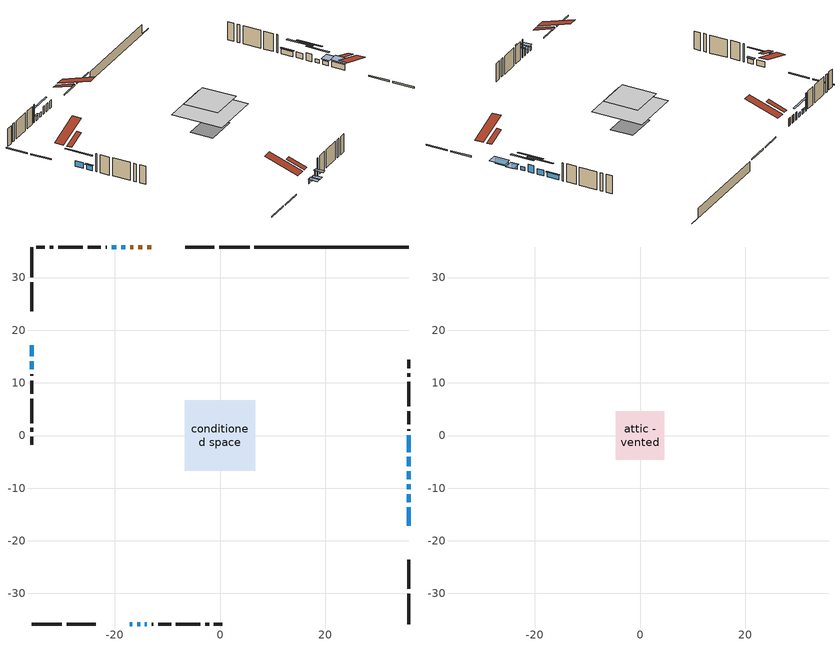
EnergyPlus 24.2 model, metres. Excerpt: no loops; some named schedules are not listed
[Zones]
conditioned space
 floor outside (Floor1 construction): -0.4,-0.4 -0.4,0.4 0.4,0.4 0.4,-0.4 z1.68
 floor outside (Floor2 construction): -1.14,-1.14 -1.14,1.14 1.14,1.14 1.14,-1.14 z1.68
 floor outside (Floor3 construction): -2.66,-2.66 -2.66,2.66 2.66,2.66 2.66,-2.66 z1.68
 floor adiabatic (AdiabaticFloorConstruction): -6.68,-6.68 -6.68,6.68 6.68,6.68 6.68,-6.68 z4.12
 floor foundation (Slab1 construction): -4.27,-3.05 -4.27,3.05 4.27,3.05 4.27,-3.05 z-0.91
 wall outside (RimJoist1 construction): 5.61,35.8 -0.18,35.8 / -35.8,-35.8 -30.01,-35.8 / -35.8,35.8 -35.8,30.01 / 35.8,-35.8 35.8,-30.01 z1.68:1.98
 wall outside (RimJoist2 construction): -1.11,35.8 -6.6,35.8 / -29.08,-35.8 -23.59,-35.8 / -35.8,29.08 -35.8,23.59 / 35.8,-29.08 35.8,-23.59 z1.68:1.98
 wall outside (AdiabaticWallConstruction 1): -13.01,35.8 -13.82,35.8 / -14.75,35.8 -15.56,35.8 / -16.49,35.8 -17.05,35.8 z1.68:3.71
 wall outside (AdiabaticWallConstruction): -17.18,-35.8 -16.66,-35.8 / 35.8,-10.24 35.8,-9.22 z1.68:2.7; -35.8,17.18 -35.8,15.04 / 35.8,-17.18 35.8,-13.62 / 35.8,-5.84 35.8,-4.06 z1.68:3.2; -35.8,14.11 -35.8,12.54 / 35.8,-3.14 35.8,0.02 z1.68:2.95; -15.74,-35.8 -15.18,-35.8 z1.68:2.6; 35.8,-12.69 35.8,-11.17 / -17.98,35.8 -18.79,35.8 / -19.72,35.8 -20.54,35.8 z1.68:2.8; -14.25,-35.8 -13.89,-35.8 / 35.8,-8.3 35.8,-6.77 z1.68:3.71
 wall outside (Wall1 construction): -21.46,35.8 -21.73,35.8 / -12.96,-35.8 -12.69,-35.8 / -35.8,11.61 -35.8,11.34 / 35.8,0.95 35.8,1.22 z1.68:6.56
 wall outside (Wall2 construction): -22.66,35.8 -25.14,35.8 / -11.76,-35.8 -9.29,-35.8 / -35.8,10.41 -35.8,7.94 / 35.8,2.15 35.8,4.62 z1.68:6.56
 wall outside (Wall3 construction): -26.06,35.8 -30.7,35.8 / -8.36,-35.8 -3.73,-35.8 / -35.8,7.01 -35.8,2.37 / 35.8,5.55 35.8,10.18 z1.68:6.56
 wall outside (Wall4 construction): -31.63,35.8 -32.35,35.8 / -2.8,-35.8 -2.08,-35.8 / -35.8,1.44 -35.8,0.72 / 35.8,11.11 35.8,11.83 z1.68:6.56
 wall outside (Wall5 construction): -33.28,35.8 -34.87,35.8 / -1.15,-35.8 0.44,-35.8 / -35.8,-0.2 -35.8,-1.8 / 35.8,12.76 35.8,14.35 z1.68:6.56
 wall foundation (FoundationWall1 construction): 6.54,35.8,-0.91 6.54,35.8,1.68 32.48,35.8,1.68 32.48,35.8,-0.81 35.8,35.8,-0.81 35.8,35.8,-0.91
 window (WindowConstruction 8): -17.17,-35.8 -16.67,-35.8 z1.68:2.69
 window (WindowConstruction 6): -35.8,17.17 -35.8,15.04 z1.68:3.2
 window (WindowConstruction 7): -35.8,14.11 -35.8,12.54 z1.68:2.95
 window (WindowConstruction 12): -15.74,-35.8 -15.18,-35.8 z1.68:2.59
 window (WindowConstruction 10): 35.8,-17.17 35.8,-13.62 z1.68:3.2
 window (WindowConstruction 11): 35.8,-12.69 35.8,-11.17 z1.68:2.8
 window (WindowConstruction 9): -14.25,-35.8 -13.89,-35.8 z1.68:3.71
 window (WindowConstruction): 35.8,-10.24 35.8,-9.22 z1.68:2.69
 window (WindowConstruction 1): 35.8,-8.29 35.8,-6.77 z1.68:3.71
 window (WindowConstruction 2): 35.8,-5.84 35.8,-4.06 z1.68:3.2
 window (WindowConstruction 3): -17.98,35.8 -18.79,35.8 z1.68:2.8
 window (WindowConstruction 4): -19.72,35.8 -20.53,35.8 z1.68:2.8
 window (WindowConstruction 5): 35.8,-3.14 35.8,0.02 z1.68:2.95
 door (Door): -13.01,35.8 -13.82,35.8 z1.68:3.71
 door (Door 1): -14.75,35.8 -15.56,35.8 z1.68:3.71
 door (Door 2): -16.49,35.8 -17.05,35.8 z1.68:3.71
 ceiling adiabatic (AdiabaticFloorConstruction): 6.68,-6.68 6.68,6.68 -6.68,6.68 -6.68,-6.68 z4.12
 roof outside (Roof2 construction): -12.09,35.8,6.56 -12.09,30.93,8.18 -10.8,30.93,8.18 -10.8,35.8,6.56; -18.1,-35.8,6.56 -18.1,-30.93,8.18 -19.39,-30.93,8.18 -19.39,-35.8,6.56; -35.8,18.1,6.56 -30.93,18.1,8.18 -30.93,19.39,8.18 -35.8,19.39,6.56; 35.8,-18.1,6.56 30.93,-18.1,8.18 30.93,-19.39,8.18 35.8,-19.39,6.56
attic - vented
 floor to conditioned space (Floor4 construction Reversed): -4.58,-4.58 -4.58,4.58 4.58,4.58 4.58,-4.58 z6.56
 roof outside (Roof1 construction): -9.87,35.8,6.56 -9.87,26.88,9.53 -7.52,26.88,9.53 -7.52,35.8,6.56; -20.31,-35.8,6.56 -20.31,-26.88,9.53 -22.66,-26.88,9.53 -22.66,-35.8,6.56; -35.8,20.31,6.56 -26.88,20.31,9.53 -26.88,22.66,9.53 -35.8,22.66,6.56; 35.8,-20.31,6.56 26.88,-20.31,9.53 26.88,-22.66,9.53 35.8,-22.66,6.56
shading: -16.37,-35.8 -17.47,-35.8 -17.47,-38.24 -16.37,-38.24 z2.99; -35.8,12.4 -35.8,19.81 -36.21,19.81 -36.21,12.4 z5.84; -35.8,12.33 -35.8,14.31 -36.21,14.31 -36.21,12.33 z3.15; -14.88,-35.8 -16.04,-35.8 -16.04,-38.24 -14.88,-38.24 z2.89; 35.8,-13.32 35.8,-17.47 38.24,-17.47 38.24,-13.32 z3.5; 35.8,-10.87 35.8,-12.99 38.24,-12.99 38.24,-10.87 z3.1; -13.59,-35.8 -14.55,-35.8 -14.55,-38.24 -13.59,-38.24 z4.01; 35.8,-6.58 35.8,-12.88 36.21,-12.88 36.21,-6.58 z5.33; 35.8,-4.13 35.8,-10.93 36.21,-10.93 36.21,-4.13 z6.35; 35.8,-1.42 35.8,-8.48 36.21,-8.48 36.21,-1.42 z5.84; -21.43,35.8 -15.34,35.8 -15.34,36.21 -21.43,36.21 z5.44; -20.74,35.8 -19.52,35.8 -19.52,36.21 -20.74,36.21 z3; 35.8,0.22 35.8,-3.34 36.21,-3.34 36.21,0.22 z3.15
[Building]
Building 1: Terrain=Suburbs
[Site:Location]
Edmonton Intl AP_AB: Latitude {deg}=53.31; Longitude {deg}=-113.58; Time Zone {hr}=-7; Elevation {m}=723; Keep Site Location Information=Yes
[Site:GroundTemperature:Shallow]
-1.56185, -3.61833, -3.78302, -2.80711, 1.11059, 5.01004, 8.39065, 10.5322, 10.7141, 8.97234, 5.67794, 1.89811
[Site:WaterMainsTemperature]
Calculation Method=Schedule; Temperature Schedule=mains temperature schedule
[Material] Roughness=Rough; Thermal Absorptance=0.9
Name | Thickness {m} | Conductivity {W/m-K} | Density {kg/m3} | Specific Heat {J/kg-K} | Solar Absorptance | Visible Absorptance
asphalt or fiberglass shingles | 0.00635 | 0.162714 | 1121.4 | 1465.45 | 0.4 | 0.4
ceiling loosefill ins | 0.0846667 | 0.0480833 | 16.02 | 1046.75 | 0.7 | 0.7
ceiling stud and cavity | 0.1397 | 0.0819599 | 65.682 | 1177.47 | 0.7 | 0.7
concrete 4.0 in. | 0.1016 | 1.803125 | 2242.8 | 837.4 | 0.7 | 0.7
concrete 8.0 in. | 0.2032 | 1.803125 | 2242.8 | 837.4 | 0.7 | 0.7
door material | 0.04445 | 0.053851 | 512.64 | 1214.23 | 0.7 | 0.7
floor covering | 0.0127 | 0.0433444 | 54.468 | 1339.84 | 0.6 | 0.6
floor rigid ins; rim joist rigid ins; roof rigid ins | 0.103632 | 0.029427 | 32.04 | 1214.23 | 0.7 | 0.7
floor rigid ins 1; wall rigid ins | 0.051816 | 0.029427 | 32.04 | 1214.23 | 0.7 | 0.7
floor rigid ins 2; wall rigid ins 1 | 0.512978 | 0.029427 | 32.04 | 1214.23 | 0.7 | 0.7
floor stud and cavity | 0.1397 | 0.290404 | 92.3553 | 1139.71 | 0.7 | 0.7
floor stud and cavity 1 | 0.1397 | 0.0807756 | 92.3553 | 1139.71 | 0.7 | 0.7
floor stud and cavity 2 | 0.1397 | 0.0791636 | 92.3553 | 1139.71 | 0.7 | 0.7
floor stud and cavity 3 | 0.1397 | 1.75129 | 37.0049 | 1207.88 | 0.7 | 0.7
furniture material conditioned space 1 | 0.1524 | 0.115458 | 640.8 | 1214.23 | 0.6 | 0.6
gypsum board | 0.0127 | 0.160291 | 801 | 837.4 | 0.6 | 0.6
osb sheathing 0.5 in. | 0.0127 | 0.115458 | 512.64 | 1214.23 | 0.7 | 0.7
osb sheathing 0.75 in. | 0.01905 | 0.115458 | 512.64 | 1214.23 | 0.7 | 0.7
osb sheathing 2.0 in. | 0.0508 | 0.115458 | 512.64 | 1214.23 | 0.7 | 0.7
rim joist stud and cavity | 0.0508 | 0.0451784 | 125.044 | 1163.47 | 0.6 | 0.6
rim joist stud and cavity 1 | 0.0508 | 0.0847085 | 125.044 | 1163.47 | 0.6 | 0.6
roof stud and cavity | 0.2032 | 0.491517 | 78.34581 | 1123.46 | 0.7 | 0.7
wall stud and cavity | 0.1397 | 0.34952 | 139.0536 | 1170.24 | 0.7 | 0.7
wall stud and cavity 1 | 0.1397 | 0.226039 | 139.0536 | 1170.24 | 0.7 | 0.7
wall stud and cavity 2 | 0.1397 | 0.216775 | 139.0536 | 1170.24 | 0.7 | 0.7
wall stud and cavity 3 | 0.1397 | 0.272647 | 139.0536 | 1170.24 | 0.7 | 0.7
wall stud and cavity 4 | 0.1397 | 0.299173 | 139.0536 | 1170.24 | 0.7 | 0.7
wall stud and cavity 5 | 0.0889 | 0.380278 | 52.3479 | 1209.89 | 0.7 | 0.7
wall stud and cavity 6 | 0.0889 | 0.391764 | 83.0341 | 1211.67 | 0.7 | 0.7
wood siding | 0.0254 | 0.102417 | 544.68 | 1172.36 | 0.4 | 0.4
wood siding 1; wood siding 2; wood siding 3 | 0.0254 | 0.102417 | 544.68 | 1172.36 | 0.7 | 0.7
[WindowMaterial:SimpleGlazingSystem]
Name | U-Factor {W/m2-K} | Solar Heat Gain Coefficient
WindowMaterial | 3.01104 | 0.53
WindowMaterial 1 | 2.98606 | 0.58
WindowMaterial 2 | 2.89521 | 0.69
WindowMaterial 3 | 3.00934 | 0.52
WindowMaterial 4 | 2.9077 | 0.68
WindowMaterial 5 | 2.88953 | 0.69
WindowMaterial 6 | 3.30914 | 0.59
WindowMaterial 7 | 3.032052 | 0.57
WindowMaterial 8 | 2.96903 | 0.58
WindowMaterial 9 | 3.30687 | 0.6
[Construction]
AdiabaticFloorConstruction: floor stud and cavity 3, floor rigid ins 2, osb sheathing 0.75 in., floor covering
AdiabaticWallConstruction: wood siding 2, wall rigid ins 1, wall stud and cavity 5, gypsum board
AdiabaticWallConstruction 1: wood siding 3, wall rigid ins 1, wall stud and cavity 5, gypsum board
Door; Door 1; Door 2: door material
Floor1 construction: floor stud and cavity, floor rigid ins, osb sheathing 0.75 in., floor covering
Floor2 construction: floor stud and cavity 1, floor rigid ins 1, osb sheathing 0.75 in., floor covering
Floor3 construction: floor stud and cavity 2, floor rigid ins 1, osb sheathing 0.75 in., floor covering
Floor4 construction Reversed: gypsum board, ceiling stud and cavity, ceiling loosefill ins
FoundationWall1 construction: concrete 8.0 in.
furniture construction conditioned space 1: furniture material conditioned space 1
PartitionWallConstruction: gypsum board, wall stud and cavity 6, gypsum board
RimJoist1 construction: wood siding 1, osb sheathing 2.0 in., rim joist stud and cavity
RimJoist2 construction: wood siding 1, rim joist rigid ins, osb sheathing 2.0 in., rim joist stud and cavity 1
Roof1 construction: asphalt or fiberglass shingles
Roof2 construction: asphalt or fiberglass shingles, roof rigid ins, osb sheathing 0.75 in., roof stud and cavity, gypsum board
Slab1 construction: concrete 4.0 in.
Wall1 construction: wood siding, wall rigid ins, osb sheathing 0.5 in., wall stud and cavity, gypsum board
Wall2 construction: wood siding, wall rigid ins, osb sheathing 0.5 in., wall stud and cavity 1, gypsum board
Wall3 construction: wood siding, wall rigid ins, osb sheathing 0.5 in., wall stud and cavity 2, gypsum board
Wall4 construction: wood siding, wall rigid ins, osb sheathing 0.5 in., wall stud and cavity 3, gypsum board
Wall5 construction: wood siding, wall rigid ins, osb sheathing 0.5 in., wall stud and cavity 4, gypsum board
WindowConstruction: WindowMaterial
WindowConstruction 1: WindowMaterial 1
WindowConstruction 10; WindowConstruction 2: WindowMaterial 2
WindowConstruction 11: WindowMaterial 8
WindowConstruction 12: WindowMaterial 9
WindowConstruction 3; WindowConstruction 4: WindowMaterial 3
WindowConstruction 5; WindowConstruction 7: WindowMaterial 4
WindowConstruction 6: WindowMaterial 5
WindowConstruction 8: WindowMaterial 6
WindowConstruction 9: WindowMaterial 7
[Zone] Multiplier=1; Part of Total Floor Area=Yes
Name | Volume {m3}
attic - vented | 40.46
conditioned space | 605.1
[Space]
Name | Zone | Volume {m3}
attic - vented 1 | attic - vented | 40.46
conditioned space 1 | conditioned space | 605.1
[ZoneInfiltration:EffectiveLeakageArea]
infil attic - vented 1: Zone or Space=attic - vented 1; Schedule=Always On Discrete; Effective Air Leakage Area {cm2}=2916.17; Stack Coefficient=0.000206723; Wind Coefficient=9.71437e-06
[ZoneMixing]
whole house fan mix: Zone or Space=attic - vented; Schedule=Always On Continuous; Design Flow Rate Calculation Method=Flow/Zone; Design Flow Rate {m3/s}=0; Source Zone or Space=conditioned space
[SurfaceProperty:ExposedFoundationPerimeter]
Slab1: Exposed Perimeter Calculation Method=TotalExposedPerimeter; Total Exposed Perimeter {m}=29.26
[InternalMass] Zone or ZoneList=conditioned space; Space or SpaceList=conditioned space 1
Name | Construction | Surface Area {m2}
furniture mass conditioned space 1 | furniture construction conditioned space 1 | 105.764
partition wall mass | PartitionWallConstruction | 264.41
[Lights]
interior lighting: Zone or ZoneList or Space or SpaceList=conditioned space 1; Schedule=interior lighting schedule; Design Level Calculation Method=LightingLevel; Lighting Level {W}=343.2; Return Air Fraction=0; Fraction Radiant=0.6; Fraction Visible=0.2; Fraction Replaceable=1
[People]
occupants: Zone or ZoneList or Space or SpaceList=conditioned space 1; Number of People Schedule=occupants schedule; Number of People Calculation Method=People; Number of People=3; Fraction Radiant=0.314171; Sensible Heat Fraction=0.56303; Activity Level Schedule=occupants activity schedule; Carbon Dioxide Generation Rate {m3/s-W}=0; Enable ASHRAE 55 Comfort Warnings=No; Mean Radiant Temperature Calculation Type=EnclosureAveraged
[ElectricEquipment] Zone or ZoneList or Space or SpaceList=conditioned space 1; Design Level Calculation Method=EquipmentLevel
Name | Schedule | Design Level {W} | Fraction Latent | Fraction Radiant | Fraction Lost
clothes dryer | clothes dryer schedule | 140.772 | 0.015 | 0.081 | 0.85
clothes washer | clothes washer schedule | 32.1985 | 0.03 | 0.162 | 0.7
cooking range | cooking range schedule | 215.147 | 0.08 | 0.432 | 0.2
dishwasher | dishwasher schedule | 66.8632 | 0.3 | 0.18 | 0.4
fridge | fridge schedule | 72.9452 | 0 | 0.6 | 0
mech vent bath fan 0 | mech vent bath fan 0 schedule | 50.2 | 0 | 0 | 1
mech vent bath fan 1 | mech vent bath fan 1 schedule | 50.2 | 0 | 0 | 1
mech vent house fan | mech vent house fan schedule | 0 | 0 | 0 | 1
mech vent house fan cfis | mech vent house fan cfis schedule | 0 | 0 | 0 | 0
mech vent range fan 0 | mech vent range fan 0 schedule | 57 | 0 | 0 | 1
misc plug loads | misc plug loads schedule | 494.7 | 0.045 | 0.513 | 0.1
whole house fan | Always On Discrete | 0 | 0 | 0 | 1
[OtherEquipment] Zone or ZoneList or Space or SpaceList=conditioned space 1; Design Level Calculation Method=EquipmentLevel
Name | Fuel Type | Schedule | Design Level {W} | Fraction Latent | Fraction Radiant | Fraction Lost
clothes dryer 1 | Electricity | clothes dryer schedule | 0 | 0.015 | 0.081 | 0.85
cooking range 1 | Electricity | cooking range schedule | 0 | 0.08 | 0.432 | 0.2
general water use latent | None | general water use schedule | 62.594 | 1 | 0 | 0
general water use sensible | None | general water use schedule | -61.6891 | 0 | 0.6 | 0
mech vent house fan latent load | None | Always On Discrete | 0 | 1 | 0 | 0
mech vent house fan sensible load | None | Always On Discrete | 0 | 0 | 0 | 0
water heater energy adjustment1 | NaturalGas | Always On Discrete | 0.01 | 0 | 0 | 1
[ZoneInfiltration:DesignFlowRate] Zone or ZoneList or Space or SpaceList=conditioned space 1; Schedule=Always On Discrete; Design Flow Rate Calculation Method=Flow/Zone; Design Flow Rate {m3/s}=0
infil flow; natural vent flow; whole house fan flow
[Foundation:Kiva]
Foundation Kiva 1: Initial Indoor Air Temperature {C}=18; Wall Height Above Grade {m}=1.68; Wall Depth Below Slab {m}=0.2032
[Foundation:Kiva:Settings]
Soil Conductivity {W/m-K}=0.849921; Soil Density {kg/m3}=1842.3; Soil Specific Heat {J/kg-K}=418.7; Ground Solar Absorptivity=0.9; Ground Thermal Absorptivity=0.9; Ground Surface Roughness {m}=0.03; Far-Field Width {m}=40; Deep-Ground Boundary Condition=ZeroFlux; Deep-Ground Depth {m}=40; Minimum Cell Dimension {m}=0.2; Maximum Cell Growth Coefficient=3; Simulation Timestep=Timestep
[Exterior:Lights]
exterior lighting: Schedule=exterior lighting schedule; Design Level {W}=75.6
[Schedule:Constant]
Name | Hourly Value
Always On Continuous; mech vent house fan schedule; mech vent house fan cfis schedule; Always On Discrete | 1
occupants activity schedule | 117.228
fridge schedule | 0
[Schedule:Week:Daily]
interior lighting schedule Week Rule - Jan1-Jan27: interior lighting schedule day, interior lighting schedule day, interior lighting schedule day, interior lighting schedule day, interior lighting schedule day, interior lighting schedule day, interior lighting schedule day, interior lighting schedule default day, interior lighting schedule default day, interior lighting schedule default day, interior lighting schedule default day, interior lighting schedule default day
interior lighting schedule Week Rule - Jan28-Feb3: interior lighting schedule day, interior lighting schedule day, interior lighting schedule day, interior lighting schedule day, interior lighting schedule day 1, interior lighting schedule day 1, interior lighting schedule day 1, interior lighting schedule default day, interior lighting schedule default day, interior lighting schedule default day, interior lighting schedule default day, interior lighting schedule default day
interior lighting schedule Week Rule - Feb4-Feb24: interior lighting schedule day 1, interior lighting schedule day 1, interior lighting schedule day 1, interior lighting schedule day 1, interior lighting schedule day 1, interior lighting schedule day 1, interior lighting schedule day 1, interior lighting schedule default day, interior lighting schedule default day, interior lighting schedule default day, interior lighting schedule default day, interior lighting schedule default day
interior lighting schedule Week Rule - Feb25-Mar3: interior lighting schedule day 1, interior lighting schedule day 1, interior lighting schedule day 1, interior lighting schedule day 1, interior lighting schedule day 2, interior lighting schedule day 2, interior lighting schedule day 2, interior lighting schedule default day, interior lighting schedule default day, interior lighting schedule default day, interior lighting schedule default day, interior lighting schedule default day
interior lighting schedule Week Rule - Mar4-Mar31: interior lighting schedule day 2, interior lighting schedule day 2, interior lighting schedule day 2, interior lighting schedule day 2, interior lighting schedule day 2, interior lighting schedule day 2, interior lighting schedule day 2, interior lighting schedule default day, interior lighting schedule default day, interior lighting schedule default day, interior lighting schedule default day, interior lighting schedule default day
interior lighting schedule Week Rule - Apr1-Apr28: interior lighting schedule day 3, interior lighting schedule day 3, interior lighting schedule day 3, interior lighting schedule day 3, interior lighting schedule day 3, interior lighting schedule day 3, interior lighting schedule day 3, interior lighting schedule default day, interior lighting schedule default day, interior lighting schedule default day, interior lighting schedule default day, interior lighting schedule default day
interior lighting schedule Week Rule - Apr29-May5: interior lighting schedule day 3, interior lighting schedule day 3, interior lighting schedule day 4, interior lighting schedule day 4, interior lighting schedule day 4, interior lighting schedule day 4, interior lighting schedule day 4, interior lighting schedule default day, interior lighting schedule default day, interior lighting schedule default day, interior lighting schedule default day, interior lighting schedule default day
interior lighting schedule Week Rule - May6-May26: interior lighting schedule day 4, interior lighting schedule day 4, interior lighting schedule day 4, interior lighting schedule day 4, interior lighting schedule day 4, interior lighting schedule day 4, interior lighting schedule day 4, interior lighting schedule default day, interior lighting schedule default day, interior lighting schedule default day, interior lighting schedule default day, interior lighting schedule default day
interior lighting schedule Week Rule - May27-Jun2: interior lighting schedule day 4, interior lighting schedule day 4, interior lighting schedule day 4, interior lighting schedule day 4, interior lighting schedule day 4, interior lighting schedule day 5, interior lighting schedule day 5, interior lighting schedule default day, interior lighting schedule default day, interior lighting schedule default day, interior lighting schedule default day, interior lighting schedule default day
interior lighting schedule Week Rule - Jun3-Jun30: interior lighting schedule day 5, interior lighting schedule day 5, interior lighting schedule day 5, interior lighting schedule day 5, interior lighting schedule day 5, interior lighting schedule day 5, interior lighting schedule day 5, interior lighting schedule default day, interior lighting schedule default day, interior lighting schedule default day, interior lighting schedule default day, interior lighting schedule default day
interior lighting schedule Week Rule - Jul1-Jul28: interior lighting schedule day 6, interior lighting schedule day 6, interior lighting schedule day 6, interior lighting schedule day 6, interior lighting schedule day 6, interior lighting schedule day 6, interior lighting schedule day 6, interior lighting schedule default day, interior lighting schedule default day, interior lighting schedule default day, interior lighting schedule default day, interior lighting schedule default day
interior lighting schedule Week Rule - Jul29-Aug4: interior lighting schedule day 6, interior lighting schedule day 6, interior lighting schedule day 6, interior lighting schedule day 7, interior lighting schedule day 7, interior lighting schedule day 7, interior lighting schedule day 7, interior lighting schedule default day, interior lighting schedule default day, interior lighting schedule default day, interior lighting schedule default day, interior lighting schedule default day
interior lighting schedule Week Rule - Aug5-Aug25: interior lighting schedule day 7, interior lighting schedule day 7, interior lighting schedule day 7, interior lighting schedule day 7, interior lighting schedule day 7, interior lighting schedule day 7, interior lighting schedule day 7, interior lighting schedule default day, interior lighting schedule default day, interior lighting schedule default day, interior lighting schedule default day, interior lighting schedule default day
interior lighting schedule Week Rule - Aug26-Sep1: interior lighting schedule day 7, interior lighting schedule day 7, interior lighting schedule day 7, interior lighting schedule day 7, interior lighting schedule day 7, interior lighting schedule day 7, interior lighting schedule day 8, interior lighting schedule default day, interior lighting schedule default day, interior lighting schedule default day, interior lighting schedule default day, interior lighting schedule default day
interior lighting schedule Week Rule - Sep2-Sep29: interior lighting schedule day 8, interior lighting schedule day 8, interior lighting schedule day 8, interior lighting schedule day 8, interior lighting schedule day 8, interior lighting schedule day 8, interior lighting schedule day 8, interior lighting schedule default day, interior lighting schedule default day, interior lighting schedule default day, interior lighting schedule default day, interior lighting schedule default day
interior lighting schedule Week Rule - Sep30-Oct6: interior lighting schedule day 8, interior lighting schedule day 9, interior lighting schedule day 9, interior lighting schedule day 9, interior lighting schedule day 9, interior lighting schedule day 9, interior lighting schedule day 9, interior lighting schedule default day, interior lighting schedule default day, interior lighting schedule default day, interior lighting schedule default day, interior lighting schedule default day
interior lighting schedule Week Rule - Oct7-Oct27: interior lighting schedule day 9, interior lighting schedule day 9, interior lighting schedule day 9, interior lighting schedule day 9, interior lighting schedule day 9, interior lighting schedule day 9, interior lighting schedule day 9, interior lighting schedule default day, interior lighting schedule default day, interior lighting schedule default day, interior lighting schedule default day, interior lighting schedule default day
interior lighting schedule Week Rule - Oct28-Nov3: interior lighting schedule day 9, interior lighting schedule day 9, interior lighting schedule day 9, interior lighting schedule day 9, interior lighting schedule day 10, interior lighting schedule day 10, interior lighting schedule day 10, interior lighting schedule default day, interior lighting schedule default day, interior lighting schedule default day, interior lighting schedule default day, interior lighting schedule default day
interior lighting schedule Week Rule - Nov4-Nov24: interior lighting schedule day 10, interior lighting schedule day 10, interior lighting schedule day 10, interior lighting schedule day 10, interior lighting schedule day 10, interior lighting schedule day 10, interior lighting schedule day 10, interior lighting schedule default day, interior lighting schedule default day, interior lighting schedule default day, interior lighting schedule default day, interior lighting schedule default day
interior lighting schedule Week Rule - Nov25-Dec1: interior lighting schedule day 10, interior lighting schedule day 10, interior lighting schedule day 10, interior lighting schedule day 10, interior lighting schedule day 10, interior lighting schedule day 10, interior lighting schedule day 11, interior lighting schedule default day, interior lighting schedule default day, interior lighting schedule default day, interior lighting schedule default day, interior lighting schedule default day
interior lighting schedule Week Rule - Dec2-Dec31: interior lighting schedule day 11, interior lighting schedule day 11, interior lighting schedule day 11, interior lighting schedule day 11, interior lighting schedule day 11, interior lighting schedule day 11, interior lighting schedule day 11, interior lighting schedule default day, interior lighting schedule default day, interior lighting schedule default day, interior lighting schedule default day, interior lighting schedule default day
occupants schedule Week Rule - Jan1-Dec31: occupants schedule day, occupants schedule day, occupants schedule day, occupants schedule day, occupants schedule day, occupants schedule day, occupants schedule day, occupants schedule default day, occupants schedule default day, occupants schedule default day, occupants schedule default day, occupants schedule default day
clothes dryer schedule Week Rule - Jan1-Dec31: clothes dryer schedule day, clothes dryer schedule day, clothes dryer schedule day, clothes dryer schedule day, clothes dryer schedule day, clothes dryer schedule day, clothes dryer schedule day, clothes dryer schedule default day, clothes dryer schedule default day, clothes dryer schedule default day, clothes dryer schedule default day, clothes dryer schedule default day
clothes washer schedule Week Rule - Jan1-Dec31: clothes washer schedule day, clothes washer schedule day, clothes washer schedule day, clothes washer schedule day, clothes washer schedule day, clothes washer schedule day, clothes washer schedule day, clothes washer schedule default day, clothes washer schedule default day, clothes washer schedule default day, clothes washer schedule default day, clothes washer schedule default day
cooking range schedule Week Rule - Jan1-Dec31: cooking range schedule day, cooking range schedule day, cooking range schedule day, cooking range schedule day, cooking range schedule day, cooking range schedule day, cooking range schedule day, cooking range schedule default day, cooking range schedule default day, cooking range schedule default day, cooking range schedule default day, cooking range schedule default day
dishwasher schedule Week Rule - Jan1-Dec31: dishwasher schedule day, dishwasher schedule day, dishwasher schedule day, dishwasher schedule day, dishwasher schedule day, dishwasher schedule day, dishwasher schedule day, dishwasher schedule default day, dishwasher schedule default day, dishwasher schedule default day, dishwasher schedule default day, dishwasher schedule default day
mech vent bath fan 0 schedule Week Rule - Jan1-Dec31: mech vent bath fan 0 schedule day, mech vent bath fan 0 schedule day, mech vent bath fan 0 schedule day, mech vent bath fan 0 schedule day, mech vent bath fan 0 schedule day, mech vent bath fan 0 schedule day, mech vent bath fan 0 schedule day, mech vent bath fan 0 schedule default day, mech vent bath fan 0 schedule default day, mech vent bath fan 0 schedule default day, mech vent bath fan 0 schedule default day, mech vent bath fan 0 schedule default day
mech vent bath fan 1 schedule Week Rule - Jan1-Dec31: mech vent bath fan 1 schedule day, mech vent bath fan 1 schedule day, mech vent bath fan 1 schedule day, mech vent bath fan 1 schedule day, mech vent bath fan 1 schedule day, mech vent bath fan 1 schedule day, mech vent bath fan 1 schedule day, mech vent bath fan 1 schedule default day, mech vent bath fan 1 schedule default day, mech vent bath fan 1 schedule default day, mech vent bath fan 1 schedule default day, mech vent bath fan 1 schedule default day
mech vent range fan 0 schedule Week Rule - Jan1-Dec31: mech vent range fan 0 schedule day, mech vent range fan 0 schedule day, mech vent range fan 0 schedule day, mech vent range fan 0 schedule day, mech vent range fan 0 schedule day, mech vent range fan 0 schedule day, mech vent range fan 0 schedule day, mech vent range fan 0 schedule default day, mech vent range fan 0 schedule default day, mech vent range fan 0 schedule default day, mech vent range fan 0 schedule default day, mech vent range fan 0 schedule default day
misc plug loads schedule Week Rule - Jan1-Dec31: misc plug loads schedule day, misc plug loads schedule day, misc plug loads schedule day, misc plug loads schedule day, misc plug loads schedule day, misc plug loads schedule day, misc plug loads schedule day, misc plug loads schedule default day, misc plug loads schedule default day, misc plug loads schedule default day, misc plug loads schedule default day, misc plug loads schedule default day
general water use schedule Week Rule - Jan1-Dec31: general water use schedule day, general water use schedule day, general water use schedule day, general water use schedule day, general water use schedule day, general water use schedule day, general water use schedule day, general water use schedule default day, general water use schedule default day, general water use schedule default day, general water use schedule default day, general water use schedule default day
exterior lighting schedule Week Rule - Jan1-Jan27: exterior lighting schedule day, exterior lighting schedule day, exterior lighting schedule day, exterior lighting schedule day, exterior lighting schedule day, exterior lighting schedule day, exterior lighting schedule day, exterior lighting schedule default day, exterior lighting schedule default day, exterior lighting schedule default day, exterior lighting schedule default day, exterior lighting schedule default day
exterior lighting schedule Week Rule - Jan28-Feb3: exterior lighting schedule day, exterior lighting schedule day, exterior lighting schedule day, exterior lighting schedule day, exterior lighting schedule day 1, exterior lighting schedule day 1, exterior lighting schedule day 1, exterior lighting schedule default day, exterior lighting schedule default day, exterior lighting schedule default day, exterior lighting schedule default day, exterior lighting schedule default day
exterior lighting schedule Week Rule - Feb4-Feb24: exterior lighting schedule day 1, exterior lighting schedule day 1, exterior lighting schedule day 1, exterior lighting schedule day 1, exterior lighting schedule day 1, exterior lighting schedule day 1, exterior lighting schedule day 1, exterior lighting schedule default day, exterior lighting schedule default day, exterior lighting schedule default day, exterior lighting schedule default day, exterior lighting schedule default day
exterior lighting schedule Week Rule - Feb25-Mar3: exterior lighting schedule day 1, exterior lighting schedule day 1, exterior lighting schedule day 1, exterior lighting schedule day 1, exterior lighting schedule day 2, exterior lighting schedule day 2, exterior lighting schedule day 2, exterior lighting schedule default day, exterior lighting schedule default day, exterior lighting schedule default day, exterior lighting schedule default day, exterior lighting schedule default day
exterior lighting schedule Week Rule - Mar4-Mar31: exterior lighting schedule day 2, exterior lighting schedule day 2, exterior lighting schedule day 2, exterior lighting schedule day 2, exterior lighting schedule day 2, exterior lighting schedule day 2, exterior lighting schedule day 2, exterior lighting schedule default day, exterior lighting schedule default day, exterior lighting schedule default day, exterior lighting schedule default day, exterior lighting schedule default day
exterior lighting schedule Week Rule - Apr1-Apr28: exterior lighting schedule day 3, exterior lighting schedule day 3, exterior lighting schedule day 3, exterior lighting schedule day 3, exterior lighting schedule day 3, exterior lighting schedule day 3, exterior lighting schedule day 3, exterior lighting schedule default day, exterior lighting schedule default day, exterior lighting schedule default day, exterior lighting schedule default day, exterior lighting schedule default day
exterior lighting schedule Week Rule - Apr29-May5: exterior lighting schedule day 3, exterior lighting schedule day 3, exterior lighting schedule day 4, exterior lighting schedule day 4, exterior lighting schedule day 4, exterior lighting schedule day 4, exterior lighting schedule day 4, exterior lighting schedule default day, exterior lighting schedule default day, exterior lighting schedule default day, exterior lighting schedule default day, exterior lighting schedule default day
[Schedule:Year]
interior lighting schedule: interior lighting schedule Week Rule - Jan1-Jan27, 1, 1, 1, 27, interior lighting schedule Week Rule - Jan28-Feb3, 1, 28, 2, 3, interior lighting schedule Week Rule - Feb4-Feb24, 2, 4, 2, 24, interior lighting schedule Week Rule - Feb25-Mar3, 2, 25, 3, 3, interior lighting schedule Week Rule - Mar4-Mar31, 3, 4, 3, 31, interior lighting schedule Week Rule - Apr1-Apr28, 4, 1, 4, 28, interior lighting schedule Week Rule - Apr29-May5, 4, 29, 5, 5, interior lighting schedule Week Rule - May6-May26, 5, 6, 5, 26, interior lighting schedule Week Rule - May27-Jun2, 5, 27, 6, 2, interior lighting schedule Week Rule - Jun3-Jun30, 6, 3, 6, 30, interior lighting schedule Week Rule - Jul1-Jul28, 7, 1, 7, 28, interior lighting schedule Week Rule - Jul29-Aug4, 7, 29, 8, 4, interior lighting schedule Week Rule - Aug5-Aug25, 8, 5, 8, 25, interior lighting schedule Week Rule - Aug26-Sep1, 8, 26, 9, 1, interior lighting schedule Week Rule - Sep2-Sep29, 9, 2, 9, 29, interior lighting schedule Week Rule - Sep30-Oct6, 9, 30, 10, 6, interior lighting schedule Week Rule - Oct7-Oct27, 10, 7, 10, 27, interior lighting schedule Week Rule - Oct28-Nov3, 10, 28, 11, 3, interior lighting schedule Week Rule - Nov4-Nov24, 11, 4, 11, 24, interior lighting schedule Week Rule - Nov25-Dec1, 11, 25, 12, 1, interior lighting schedule Week Rule - Dec2-Dec31, 12, 2, 12, 31
occupants schedule: occupants schedule Week Rule - Jan1-Dec31, 1, 1, 12, 31
clothes dryer schedule: clothes dryer schedule Week Rule - Jan1-Dec31, 1, 1, 12, 31
clothes washer schedule: clothes washer schedule Week Rule - Jan1-Dec31, 1, 1, 12, 31
cooking range schedule: cooking range schedule Week Rule - Jan1-Dec31, 1, 1, 12, 31
dishwasher schedule: dishwasher schedule Week Rule - Jan1-Dec31, 1, 1, 12, 31
mech vent bath fan 0 schedule: mech vent bath fan 0 schedule Week Rule - Jan1-Dec31, 1, 1, 12, 31
mech vent bath fan 1 schedule: mech vent bath fan 1 schedule Week Rule - Jan1-Dec31, 1, 1, 12, 31
mech vent range fan 0 schedule: mech vent range fan 0 schedule Week Rule - Jan1-Dec31, 1, 1, 12, 31
misc plug loads schedule: misc plug loads schedule Week Rule - Jan1-Dec31, 1, 1, 12, 31
general water use schedule: general water use schedule Week Rule - Jan1-Dec31, 1, 1, 12, 31
exterior lighting schedule: exterior lighting schedule Week Rule - Jan1-Jan27, 1, 1, 1, 27, exterior lighting schedule Week Rule - Jan28-Feb3, 1, 28, 2, 3, exterior lighting schedule Week Rule - Feb4-Feb24, 2, 4, 2, 24, exterior lighting schedule Week Rule - Feb25-Mar3, 2, 25, 3, 3, exterior lighting schedule Week Rule - Mar4-Mar31, 3, 4, 3, 31, exterior lighting schedule Week Rule - Apr1-Apr28, 4, 1, 4, 28, exterior lighting schedule Week Rule - Apr29-May5, 4, 29, 5, 5, exterior lighting schedule Week Rule - May6-May26, 5, 6, 5, 26, exterior lighting schedule Week Rule - May27-Jun2, 5, 27, 6, 2, exterior lighting schedule Week Rule - Jun3-Jun30, 6, 3, 6, 30, exterior lighting schedule Week Rule - Jul1-Jul28, 7, 1, 7, 28, exterior lighting schedule Week Rule - Jul29-Aug4, 7, 29, 8, 4, exterior lighting schedule Week Rule - Aug5-Aug25, 8, 5, 8, 25, exterior lighting schedule Week Rule - Aug26-Sep1, 8, 26, 9, 1, exterior lighting schedule Week Rule - Sep2-Sep29, 9, 2, 9, 29, exterior lighting schedule Week Rule - Sep30-Oct6, 9, 30, 10, 6, exterior lighting schedule Week Rule - Oct7-Oct27, 10, 7, 10, 27, exterior lighting schedule Week Rule - Oct28-Nov3, 10, 28, 11, 3, exterior lighting schedule Week Rule - Nov4-Nov24, 11, 4, 11, 24, exterior lighting schedule Week Rule - Nov25-Dec1, 11, 25, 12, 1, exterior lighting schedule Week Rule - Dec2-Dec31, 12, 2, 12, 31
[Schedule:Compact]
mains temperature schedule: Through: 01/01, For: AllDays, Until: 24:00, 3.97167, Through: 01/02, For: AllDays, Until: 24:00, 3.90778, Through: 01/03, For: AllDays, Until: 24:00, 3.84556, Through: 01/04, For: AllDays, Until: 24:00, 3.78389, Through: 01/05, For: AllDays, Until: 24:00, 3.72278, Through: 01/06, For: AllDays, Until: 24:00, 3.66278, Through: 01/07, For: AllDays, Until: 24:00, 3.60389, Through: 01/08, For: AllDays, Until: 24:00, 3.54556, Through: 01/09, For: AllDays, Until: 24:00, 3.48833, Through: 01/10, For: AllDays, Until: 24:00, 3.43167, Through: 01/11, For: AllDays, Until: 24:00, 3.37611, Through: 01/12, For: AllDays, Until: 24:00, 3.32167, Through: 01/13, For: AllDays, Until: 24:00, 3.26833, Through: 01/14, For: AllDays, Until: 24:00, 3.21556, Through: 01/15, For: AllDays, Until: 24:00, 3.16444, Through: 01/16, For: AllDays, Until: 24:00, 3.11389, Through: 01/17, For: AllDays, Until: 24:00, 3.06444, Through: 01/18, For: AllDays, Until: 24:00, 3.01611, Through: 01/19, For: AllDays, Until: 24:00, 2.96889, Through: 01/20, For: AllDays, Until: 24:00, 2.92278, Through: 01/21, For: AllDays, Until: 24:00, 2.87722, Through: 01/22, For: AllDays, Until: 24:00, 2.83333, Through: 01/23, For: AllDays, Until: 24:00, 2.79056, Through: 01/24, For: AllDays, Until: 24:00, 2.74889, Through: 01/25, For: AllDays, Until: 24:00, 2.70833, Through: 01/26, For: AllDays, Until: 24:00, 2.66889, Through: 01/27, For: AllDays, Until: 24:00, 2.63056, Through: 01/28, For: AllDays, Until: 24:00, 2.59333, Through: 01/29, For: AllDays, Until: 24:00, 2.55778, Through: 01/30, For: AllDays, Until: 24:00, 2.52278, Through: 01/31, For: AllDays, Until: 24:00, 2.48944, Through: 02/01, For: AllDays, Until: 24:00, 2.45722, Through: 02/02, For: AllDays, Until: 24:00, 2.42611, Through: 02/03, For: AllDays, Until: 24:00, 2.39667, Through: 02/04, For: AllDays, Until: 24:00, 2.36833, Through: 02/05, For: AllDays, Until: 24:00, 2.34111, Through: 02/06, For: AllDays, Until: 24:00, 2.315, Through: 02/07, For: AllDays, Until: 24:00, 2.29056, Through: 02/08, For: AllDays, Until: 24:00, 2.26722, Through: 02/09, For: AllDays, Until: 24:00, 2.245, Through: 02/10, For: AllDays, Until: 24:00, 2.22444, Through: 02/11, For: AllDays, Until: 24:00, 2.20444, Through: 02/12, For: AllDays, Until: 24:00, 2.18667, Through: 02/13, For: AllDays, Until: 24:00, 2.17, Through: 02/14, For: AllDays, Until: 24:00, 2.15444, Through: 02/15, For: AllDays, Until: 24:00, 2.14, Through: 02/16, For: AllDays, Until: 24:00, 2.12722, Through: 02/17, For: AllDays, Until: 24:00, 2.11556, Through: 02/18, For: AllDays, Until: 24:00, 2.10556, Through: 02/19, For: AllDays, Until: 24:00, 2.09667, Through: 02/20, For: AllDays, Until: 24:00, 2.08889, Through: 02/21, For: AllDays, Until: 24:00, 2.08278, Through: 02/22, For: AllDays, Until: 24:00, 2.07833, Through: 02/23, For: AllDays, Until: 24:00, 2.07444, Through: 02/24, For: AllDays, Until: 24:00, 2.07278, Through: 02/25, For: AllDays, Until: 24:00, 2.07167, Through: 02/26, For: AllDays, Until: 24:00, 2.07222, Through: 02/27, For: AllDays, Until: 24:00, 2.07444, Through: 02/28, For: AllDays, Until: 24:00, 2.07778, Through: 03/01, For: AllDays, Until: 24:00, 2.08222, Through: 03/02, For: AllDays, Until: 24:00, 2.08833, Through: 03/03, For: AllDays, Until: 24:00, 2.09556, Through: 03/04, For: AllDays, Until: 24:00, 2.10444, Through: 03/05, For: AllDays, Until: 24:00, 2.11444, Through: 03/06, For: AllDays, Until: 24:00, 2.12556, Through: 03/07, For: AllDays, Until: 24:00, 2.13833, Through: 03/08, For: AllDays, Until: 24:00, 2.15278, Through: 03/09, For: AllDays, Until: 24:00, 2.16778, Through: 03/10, For: AllDays, Until: 24:00, 2.18444, Through: 03/11, For: AllDays, Until: 24:00, 2.20278, Through: 03/12, For: AllDays, Until: 24:00, 2.22167, Through: 03/13, For: AllDays, Until: 24:00, 2.24278, Through: 03/14, For: AllDays, Until: 24:00, 2.26444, Through: 03/15, For: AllDays, Until: 24:00, 2.28778, Through: 03/16, For: AllDays, Until: 24:00, 2.31222, Through: 03/17, For: AllDays, Until: 24:00, 2.33778, Through: 03/18, For: AllDays, Until: 24:00, 2.365, Through: 03/19, For: AllDays, Until: 24:00, 2.39333, Through: 03/20, For: AllDays, Until: 24:00, 2.42278, Through: 03/21, For: AllDays, Until: 24:00, 2.45389, Through: 03/22, For: AllDays, Until: 24:00, 2.48611, Through: 03/23, For: AllDays, Until: 24:00, 2.51889, Through: 03/24, For: AllDays, Until: 24:00, 2.55389, Through: 03/25, For: AllDays, Until: 24:00, 2.58944, Through: 03/26, For: AllDays, Until: 24:00, 2.62611, Through: 03/27, For: AllDays, Until: 24:00, 2.66444, Through: 03/28, For: AllDays, Until: 24:00, 2.70389, Through: 03/29, For: AllDays, Until: 24:00, 2.74389, Through: 03/30, For: AllDays, Until: 24:00, 2.78556, Through: 03/31, For: AllDays, Until: 24:00, 2.82833, Through: 04/01, For: AllDays, Until: 24:00, 2.87222, Through: 04/02, For: AllDays, Until: 24:00, 2.91722, Through: 04/03, For: AllDays, Until: 24:00, 2.96333, Through: 04/04, For: AllDays, Until: 24:00, 3.01056, Through: 04/05, For: AllDays, Until: 24:00, 3.05889, Through: 04/06, For: AllDays, Until: 24:00, 3.10833, Through: 04/07, For: AllDays, Until: 24:00, 3.15833, Through: 04/08, For: AllDays, Until: 24:00, 3.21, Through: 04/09, For: AllDays, Until: 24:00, 3.26222, Through: 04/10, For: AllDays, Until: 24:00, 3.31556, Through: 04/11, For: AllDays, Until: 24:00, 3.37, Through: 04/12, For: AllDays, Until: 24:00, 3.42556, Through: 04/13, For: AllDays, Until: 24:00, 3.48167, Through: 04/14, For: AllDays, Until: 24:00, 3.53889, Through: 04/15, For: AllDays, Until: 24:00, 3.59722, Through: 04/16, For: AllDays, Until: 24:00, 3.65611, Through: 04/17, For: AllDays, Until: 24:00, 3.71611, Through: 04/18, For: AllDays, Until: 24:00, 3.77667, Through: 04/19, For: AllDays, Until: 24:00, 3.83833, Through: 04/20, For: AllDays, Until: 24:00, 3.90111, Through: 04/21, For: AllDays, Until: 24:00, 3.96444, Through: 04/22, For: AllDays, Until: 24:00, 4.02833, Through: 04/23, For: AllDays, Until: 24:00, 4.09333, Through: 04/24, For: AllDays, Until: 24:00, 4.15889, Through: 04/25, For: AllDays, Until: 24:00, 4.225, Through: 04/26, For: AllDays, Until: 24:00, 4.29222, Through: 04/27, For: AllDays, Until: 24:00, 4.36, Through: 04/28, For: AllDays, Until: 24:00, 4.42833, Through: 04/29, For: AllDays, Until: 24:00, 4.49722, Through: 04/30, For: AllDays, Until: 24:00, 4.56667, Through: 05/01, For: AllDays, Until: 24:00, 4.63722, Through: 05/02, For: AllDays, Until: 24:00, 4.70833, Through: 05/03, For: AllDays, Until: 24:00, 4.77944, Through: 05/04, For: AllDays, Until: 24:00, 4.85167, Through: 05/05, For: AllDays, Until: 24:00, 4.92389, Through: 05/06, For: AllDays, Until: 24:00, 4.99722, Through: 05/07, For: AllDays, Until: 24:00, 5.07056, Through: 05/08, For: AllDays, Until: 24:00, 5.145, Through: 05/09, For: AllDays, Until: 24:00, 5.21944, Through: 05/10, For: AllDays, Until: 24:00, 5.29389, Through: 05/11, For: AllDays, Until: 24:00, 5.36944, Through: 05/12, For: AllDays, Until: 24:00, 5.445, Through: 05/13, For: AllDays, Until: 24:00, 5.52111, Through: 05/14, For: AllDays, Until: 24:00, 5.59722, Through: 05/15, For: AllDays, Until: 24:00, 5.67389, Through: 05/16, For: AllDays, Until: 24:00, 5.75056, Through: 05/17, For: AllDays, Until: 24:00, 5.82778, Through: 05/18, For: AllDays, Until: 24:00, 5.90556, Through: 05/19, For: AllDays, Until: 24:00, 5.98278, Through: 05/20, For: AllDays, Until: 24:00, 6.06056, Through: 05/21, For: AllDays, Until: 24:00, 6.13889, Through: 05/22, For: AllDays, Until: 24:00, 6.21667, Through: 05/23, For: AllDays, Until: 24:00, 6.295, Through: 05/24, For: AllDays, Until: 24:00, 6.37333, Through: 05/25, For: AllDays, Until: 24:00, 6.45222, Through: 05/26, For: AllDays, Until: 24:00, 6.53056, Through: 05/27, For: AllDays, Until: 24:00, 6.60889, Through: 05/28, For: AllDays, Until: 24:00, 6.68778, Through: 05/29, For: AllDays, Until: 24:00, 6.76611, Through: 05/30, For: AllDays, Until: 24:00, 6.84444, Through: 05/31, For: AllDays, Until: 24:00, 6.92278, Through: 06/01, For: AllDays, Until: 24:00, 7.00111, Through: 06/02, For: AllDays, Until: 24:00, 7.07944, Through: 06/03, For: AllDays, Until: 24:00, 7.15778, Through: 06/04, For: AllDays, Until: 24:00, 7.23556, Through: 06/05, For: AllDays, Until: 24:00, 7.31333, Through: 06/06, For: AllDays, Until: 24:00, 7.39056, Through: 06/07, For: AllDays, Until: 24:00, 7.46833, Through: 06/08, For: AllDays, Until: 24:00, 7.545, Through: 06/09, For: AllDays, Until: 24:00, 7.62222, Through: 06/10, For: AllDays, Until: 24:00, 7.69833, Through: 06/11, For: AllDays, Until: 24:00, 7.775, Through: 06/12, For: AllDays, Until: 24:00, 7.85056, Through: 06/13, For: AllDays, Until: 24:00, 7.92611, Through: 06/14, For: AllDays, Until: 24:00, 8.00111, Through: 06/15, For: AllDays, Until: 24:00, 8.07611, Through: 06/16, For: AllDays, Until: 24:00, 8.15056, Through: 06/17, For: AllDays, Until: 24:00, 8.22389, Through: 06/18, For: AllDays, Until: 24:00, 8.29778, Through: 06/19, For: AllDays, Until: 24:00, 8.37056, Through: 06/20, For: AllDays, Until: 24:00, 8.44278, Through: 06/21, For: AllDays, Until: 24:00, 8.51444, Through: 06/22, For: AllDays, Until: 24:00, 8.58611, Through: 06/23, For: AllDays, Until: 24:00, 8.65667, Through: 06/24, For: AllDays, Until: 24:00, 8.72667, Through: 06/25, For: AllDays, Until: 24:00, 8.79611, Through: 06/26, For: AllDays, Until: 24:00, 8.865, Through: 06/27, For: AllDays, Until: 24:00, 8.93333, Through: 06/28, For: AllDays, Until: 24:00, 9.00056, Through: 06/29, For: AllDays, Until: 24:00, 9.06778, Through: 06/30, For: AllDays, Until: 24:00, 9.13333, Through: 07/01, For: AllDays, Until: 24:00, 9.19889, Through: 07/02, For: AllDays, Until: 24:00, 9.26333, Through: 07/03, For: AllDays, Until: 24:00, 9.32722, Through: 07/04, For: AllDays, Until: 24:00, 9.39056, Through: 07/05, For: AllDays, Until: 24:00, 9.45278, Through: 07/06, For: AllDays, Until: 24:00, 9.51389, Through: 07/07, For: AllDays, Until: 24:00, 9.57444, Through: 07/08, For: AllDays, Until: 24:00, 9.63389, Through: 07/09, For: AllDays, Until: 24:00, 9.69278, Through: 07/10, For: AllDays, Until: 24:00, 9.75056, Through: 07/11, For: AllDays, Until: 24:00, 9.80778, Through: 07/12, For: AllDays, Until: 24:00, 9.86333, Through: 07/13, For: AllDays, Until: 24:00, 9.91833, Through: 07/14, For: AllDays, Until: 24:00, 9.97278, Through: 07/15, For: AllDays, Until: 24:00, 10.0256, Through: 07/16, For: AllDays, Until: 24:00, 10.0778, Through: 07/17, For: AllDays, Until: 24:00, 10.1289, Through: 07/18, For: AllDays, Until: 24:00, 10.1789, Through: 07/19, For: AllDays, Until: 24:00, 10.2278, Through: 07/20, For: AllDays, Until: 24:00, 10.2756, Through: 07/21, For: AllDays, Until: 24:00, 10.3222, Through: 07/22, For: AllDays, Until: 24:00, 10.3683, Through: 07/23, For: AllDays, Until: 24:00, 10.4128, Through: 07/24, For: AllDays, Until: 24:00, 10.4561, Through: 07/25, For: AllDays, Until: 24:00, 10.4989, Through: 07/26, For: AllDays, Until: 24:00, 10.54, Through: 07/27, For: AllDays, Until: 24:00, 10.58, Through: 07/28, For: AllDays, Until: 24:00, 10.6189, Through: 07/29, For: AllDays, Until: 24:00, 10.6567, Through: 07/30, For: AllDays, Until: 24:00, 10.6928, Through: 07/31, For: AllDays, Until: 24:00, 10.7283, Through: 08/01, For: AllDays, Until: 24:00, 10.7622, Through: 08/02, For: AllDays, Until: 24:00, 10.7956, Through: 08/03, For: AllDays, Until: 24:00, 10.8272, Through: 08/04, For: AllDays, Until: 24:00, 10.8572, Through: 08/05, For: AllDays, Until: 24:00, 10.8867, Through: 08/06, For: AllDays, Until: 24:00, 10.9144, Through: 08/07, For: AllDays, Until: 24:00, 10.9411, Through: 08/08, For: AllDays, Until: 24:00, 10.9667, Through: 08/09, For: AllDays, Until: 24:00, 10.9906, Through: 08/10, For: AllDays, Until: 24:00, 11.0133, Through: 08/11, For: AllDays, Until: 24:00, 11.035, Through: 08/12, For: AllDays, Until: 24:00, 11.055, Through: 08/13, For: AllDays, Until: 24:00, 11.0739, Through: 08/14, For: AllDays, Until: 24:00, 11.0917, Through: 08/15, For: AllDays, Until: 24:00, 11.1078, Through: 08/16, For: AllDays, Until: 24:00, 11.1228, Through: 08/17, For: AllDays, Until: 24:00, 11.1361, Through: 08/18, For: AllDays, Until: 24:00, 11.1483, Through: 08/19, For: AllDays, Until: 24:00, 11.1594, Through: 08/20, For: AllDays, Until: 24:00, 11.1689, Through: 08/21, For: AllDays, Until: 24:00, 11.1772, Through: 08/22, For: AllDays, Until: 24:00, 11.1844, Through: 08/23, For: AllDays, Until: 24:00, 11.19, Through: 08/24, For: AllDays, Until: 24:00, 11.1939, Through: 08/25, For: AllDays, Until: 24:00, 11.1967, Through: 08/26, For: AllDays, Until: 24:00, 11.1983, Through: 08/27, For: AllDays, Until: 24:00, 11.1983, Through: 08/28, For: AllDays, Until: 24:00, 11.1972, Through: 08/29, For: AllDays, Until: 24:00, 11.195, Through: 08/30, For: AllDays, Until: 24:00, 11.1911, Through: 08/31, For: AllDays, Until: 24:00, 11.1856, Through: 09/01, For: AllDays, Until: 24:00, 11.1789, Through: 09/02, For: AllDays, Until: 24:00, 11.1711, Through: 09/03, For: AllDays, Until: 24:00, 11.1617, Through: 09/04, For: AllDays, Until: 24:00, 11.1511, Through: 09/05, For: AllDays, Until: 24:00, 11.1394, Through: 09/06, For: AllDays, Until: 24:00, 11.1261, Through: 09/07, For: AllDays, Until: 24:00, 11.1111, Through: 09/08, For: AllDays, Until: 24:00, 11.0956, Through: 09/09, For: AllDays, Until: 24:00, 11.0778, Through: 09/10, For: AllDays, Until: 24:00, 11.0594, Through: 09/11, For: AllDays, Until: 24:00, 11.0394, Through: 09/12, For: AllDays, Until: 24:00, 11.0183, Through: 09/13, For: AllDays, Until: 24:00, 10.9961, Through: 09/14, For: AllDays, Until: 24:00, 10.9722, Through: 09/15, For: AllDays, Until: 24:00, 10.9472, Through: 09/16, For: AllDays, Until: 24:00, 10.9206, Through: 09/17, For: AllDays, Until: 24:00, 10.8928, Through: 09/18, For: AllDays, Until: 24:00, 10.8639, Through: 09/19, For: AllDays, Until: 24:00, 10.8339, Through: 09/20, For: AllDays, Until: 24:00, 10.8028, Through: 09/21, For: AllDays, Until: 24:00, 10.77, Through: 09/22, For: AllDays, Until: 24:00, 10.7361, Through: 09/23, For: AllDays, Until: 24:00, 10.7011, Through: 09/24, For: AllDays, Until: 24:00, 10.665, Through: 09/25, For: AllDays, Until: 24:00, 10.6272, Through: 09/26, For: AllDays, Until: 24:00, 10.5889, Through: 09/27, For: AllDays, Until: 24:00, 10.5489, Through: 09/28, For: AllDays, Until: 24:00, 10.5078, Through: 09/29, For: AllDays, Until: 24:00, 10.4661, Through: 09/30, For: AllDays, Until: 24:00, 10.4228, Through: 10/01, For: AllDays, Until: 24:00, 10.3783, Through: 10/02, For: AllDays, Until: 24:00, 10.3328, Through: 10/03, For: AllDays, Until: 24:00, 10.2861, Through: 10/04, For: AllDays, Until: 24:00, 10.2383, Through: 10/05, For: AllDays, Until: 24:00, 10.19, Through: 10/06, For: AllDays, Until: 24:00, 10.14, Through: 10/07, For: AllDays, Until: 24:00, 10.0894, Through: 10/08, For: AllDays, Until: 24:00, 10.0372, Through: 10/09, For: AllDays, Until: 24:00, 9.98444, Through: 10/10, For: AllDays, Until: 24:00, 9.93056, Through: 10/11, For: AllDays, Until: 24:00, 9.87611, Through: 10/12, For: AllDays, Until: 24:00, 9.82, Through: 10/13, For: AllDays, Until: 24:00, 9.76333, Through: 10/14, For: AllDays, Until: 24:00, 9.70611, Through: 10/15, For: AllDays, Until: 24:00, 9.64722, Through: 10/16, For: AllDays, Until: 24:00, 9.58778, Through: 10/17, For: AllDays, Until: 24:00, 9.52778, Through: 10/18, For: AllDays, Until: 24:00, 9.46667, Through: 10/19, For: AllDays, Until: 24:00, 9.40444, Through: 10/20, For: AllDays, Until: 24:00, 9.34167, Through: 10/21, For: AllDays, Until: 24:00, 9.27778, Through: 10/22, For: AllDays, Until: 24:00, 9.21333, Through: 10/23, For: AllDays, Until: 24:00, 9.14833, Through: 10/24, For: AllDays, Until: 24:00, 9.08222, Through: 10/25, For: AllDays, Until: 24:00, 9.01556, Through: 10/26, For: AllDays, Until: 24:00, 8.94833, Through: 10/27, For: AllDays, Until: 24:00, 8.88056, Through: 10/28, For: AllDays, Until: 24:00, 8.81167, Through: 10/29, For: AllDays, Until: 24:00, 8.74222, Through: 10/30, For: AllDays, Until: 24:00, 8.67222, Through: 10/31, For: AllDays, Until: 24:00, 8.60167, Through: 11/01, For: AllDays, Until: 24:00, 8.53056, Through: 11/02, For: AllDays, Until: 24:00, 8.45889, Through: 11/03, For: AllDays, Until: 24:00, 8.38667, Through: 11/04, For: AllDays, Until: 24:00, 8.31389, Through: 11/05, For: AllDays, Until: 24:00, 8.24056, Through: 11/06, For: AllDays, Until: 24:00, 8.16667, Through: 11/07, For: AllDays, Until: 24:00, 8.09278, Through: 11/08, For: AllDays, Until: 24:00, 8.01833, Through: 11/09, For: AllDays, Until: 24:00, 7.94278, Through: 11/10, For: AllDays, Until: 24:00, 7.86778, Through: 11/11, For: AllDays, Until: 24:00, 7.79167, Through: 11/12, For: AllDays, Until: 24:00, 7.71556, Through: 11/13, For: AllDays, Until: 24:00, 7.63944, Through: 11/14, For: AllDays, Until: 24:00, 7.56222, Through: 11/15, For: AllDays, Until: 24:00, 7.48556, Through: 11/16, For: AllDays, Until: 24:00, 7.40833, Through: 11/17, For: AllDays, Until: 24:00, 7.33056, Through: 11/18, For: AllDays, Until: 24:00, 7.25278, Through: 11/19, For: AllDays, Until: 24:00, 7.175, Through: 11/20, For: AllDays, Until: 24:00, 7.09722, Through: 11/21, For: AllDays, Until: 24:00, 7.01889, Through: 11/22, For: AllDays, Until: 24:00, 6.94056, Through: 11/23, For: AllDays, Until: 24:00, 6.86222, Through: 11/24, For: AllDays, Until: 24:00, 6.78389, Through: 11/25, For: AllDays, Until: 24:00, 6.705, Through: 11/26, For: AllDays, Until: 24:00, 6.62667, Through: 11/27, For: AllDays, Until: 24:00, 6.54833, Through: 11/28, For: AllDays, Until: 24:00, 6.46944, Through: 11/29, For: AllDays, Until: 24:00, 6.39111, Through: 11/30, For: AllDays, Until: 24:00, 6.31278, Through: 12/01, For: AllDays, Until: 24:00, 6.23444, Through: 12/02, For: AllDays, Until: 24:00, 6.15611, Through: 12/03, For: AllDays, Until: 24:00, 6.07833, Through: 12/04, For: AllDays, Until: 24:00, 6.00056, Through: 12/05, For: AllDays, Until: 24:00, 5.92278, Through: 12/06, For: AllDays, Until: 24:00, 5.84556, Through: 12/07, For: AllDays, Until: 24:00, 5.76833, Through: 12/08, For: AllDays, Until: 24:00, 5.69111, Through: 12/09, For: AllDays, Until: 24:00, 5.61444, Through: 12/10, For: AllDays, Until: 24:00, 5.53778, Through: 12/11, For: AllDays, Until: 24:00, 5.46222, Through: 12/12, For: AllDays, Until: 24:00, 5.38611, Through: 12/13, For: AllDays, Until: 24:00, 5.31111, Through: 12/14, For: AllDays, Until: 24:00, 5.23611, Through: 12/15, For: AllDays, Until: 24:00, 5.16167, Through: 12/16, For: AllDays, Until: 24:00, 5.08722, Through: 12/17, For: AllDays, Until: 24:00, 5.01389, Through: 12/18, For: AllDays, Until: 24:00, 4.94056, Through: 12/19, For: AllDays, Until: 24:00, 4.86778, Through: 12/20, For: AllDays, Until: 24:00, 4.79556, Through: 12/21, For: AllDays, Until: 24:00, 4.72389, Through: 12/22, For: AllDays, Until: 24:00, 4.65333, Through: 12/23, For: AllDays, Until: 24:00, 4.58278, Through: 12/24, For: AllDays, Until: 24:00, 4.51278, Through: 12/25, For: AllDays, Until: 24:00, 4.44389, Through: 12/26, For: AllDays, Until: 24:00, 4.375, Through: 12/27, For: AllDays, Until: 24:00, 4.30722, Through: 12/28, For: AllDays, Until: 24:00, 4.24, Through: 12/29, For: AllDays, Until: 24:00, 4.17333, Through: 12/30, For: AllDays, Until: 24:00, 4.10778, Through: 12/31, For: AllDays, Until: 24:00, 4.04278
